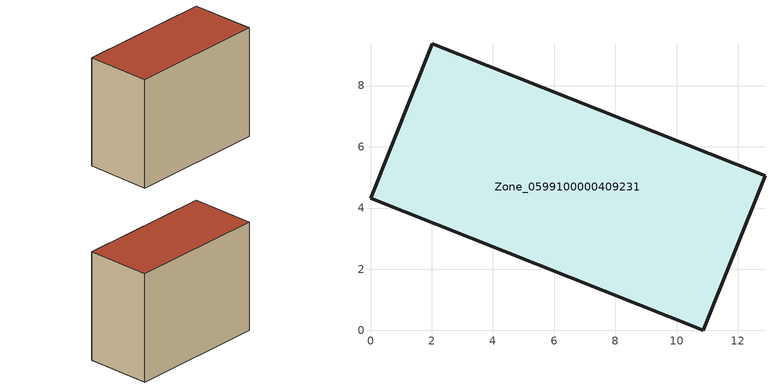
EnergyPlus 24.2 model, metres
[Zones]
Zone_0599100000409231
 floor ground (C_G): 10.87,0 0,4.32 2.02,9.37 12.88,5.05 z1.43
 wall outside (C_F): 10.87,0 12.88,5.05 2.02,9.37 0,4.32 10.87,0 z1.43:10.62
 roof outside (C_R): 0,4.32 10.87,0 12.88,5.05 2.02,9.37 z10.62
[BUILDING]
Pand.0599100000409231: North Axis=0; Terrain=City; Loads Convergence Tolerance Value=0.04; Temperature Convergence Tolerance Value=0.4; Solar Distribution=FullExterior; Maximum Number of Warmup Days=25; Minimum Number of Warmup Days=1
[Site:Location]
Rotterdam.The.Hague.AP_ZH_NLD Design_Conditions: Latitude=51.96; Longitude=4.45; Time Zone=1; Elevation=-4.5
[SITE:GROUNDTEMPERATURE:BUILDINGSURFACE]
18, 18, 18, 18, 18, 18, 18, 18, 18, 18, 18, 18
[MATERIAL] Thermal Absorptance=0.9; Solar Absorptance=0.7; Visible Absorptance=0.7
Name | Roughness | Thickness | Conductivity | Density | Specific Heat
G.TI.1992-2005 | MediumSmooth | 0.15 | 0.06 | 540 | 1210
F.TI.1992-2005 | Rough | 0.3 | 0.12 | 1920 | 840
R.TI.1992-2005 | MediumRough | 0.2 | 0.08 | 1500 | 1000
[CONSTRUCTION]
C_G: G.TI.1992-2005
C_F: F.TI.1992-2005
C_R: R.TI.1992-2005
[ZONE]
Zone_0599100000409231: Type=1; Multiplier=1; Ceiling Height=Autocalculate; Volume=Autocalculate; Floor Area=autocalculate; Part of Total Floor Area=Yes
[ZONEINFILTRATION:DESIGNFLOWRATE]
Infil_Zone_0599100000409231: Zone or ZoneList or Space or SpaceList=Zone_0599100000409231; Schedule=AlwaysOn; Design Flow Rate Calculation Method=Flow/Area; Flow Rate per Floor Area=0.0015; Constant Term Coefficient=1; Temperature Term Coefficient=0; Velocity Term Coefficient=0; Velocity Squared Term Coefficient=0
[HVACTEMPLATE:ZONE:IDEALLOADSAIRSYSTEM]
Zone_0599100000409231: Maximum Heating Supply Air Temperature=50; Minimum Cooling Supply Air Temperature=13; Maximum Heating Supply Air Humidity Ratio=0.0156; Minimum Cooling Supply Air Humidity Ratio=0.0077; Heating Limit=NoLimit; Cooling Limit=NoLimit; Dehumidification Control Type=ConstantSensibleHeatRatio; Cooling Sensible Heat Ratio=0.7; Dehumidification Setpoint=60; Humidification Control Type=None; Humidification Setpoint=30; Outdoor Air Method=None; Outdoor Air Flow Rate per Person=0.00944; Outdoor Air Flow Rate per Zone Floor Area=0; Outdoor Air Flow Rate per Zone=0; Demand Controlled Ventilation Type=None; Outdoor Air Economizer Type=NoEconomizer; Heat Recovery Type=None; Sensible Heat Recovery Effectiveness=0.7; Latent Heat Recovery Effectiveness=0.65
[ZONECONTROL:THERMOSTAT]
ThermostatControl_Zone_0599100000409231: Zone or ZoneList=Zone_0599100000409231; Control Type Schedule=DualSetpointControlType; Control 1=Thermostat_Zone_0599100000409231; Temperature Difference Between Cutout And Setpoint=0
[THERMOSTATSETPOINT:DUALSETPOINT]
Thermostat_Zone_0599100000409231: Heating Setpoint Temperature Schedule=HeatingSetpoint_Zone_0599100000409231; Cooling Setpoint Temperature Schedule=CoolingSetpoint_Zone_0599100000409231
[SCHEDULE:COMPACT]
HeatingSetpoint_Zone_0599100000409231: Through: 12/31, For: AllDays, Until: 24:00, 21
CoolingSetpoint_Zone_0599100000409231: Through: 12/31, For: AllDays, Until: 24:00, 24
DualSetpointControlType: Through: 12/31, For: AllDays, Until: 24:00, 4
AlwaysOn: Through: 12/31, For: AllDays, Until: 24:00, 1
